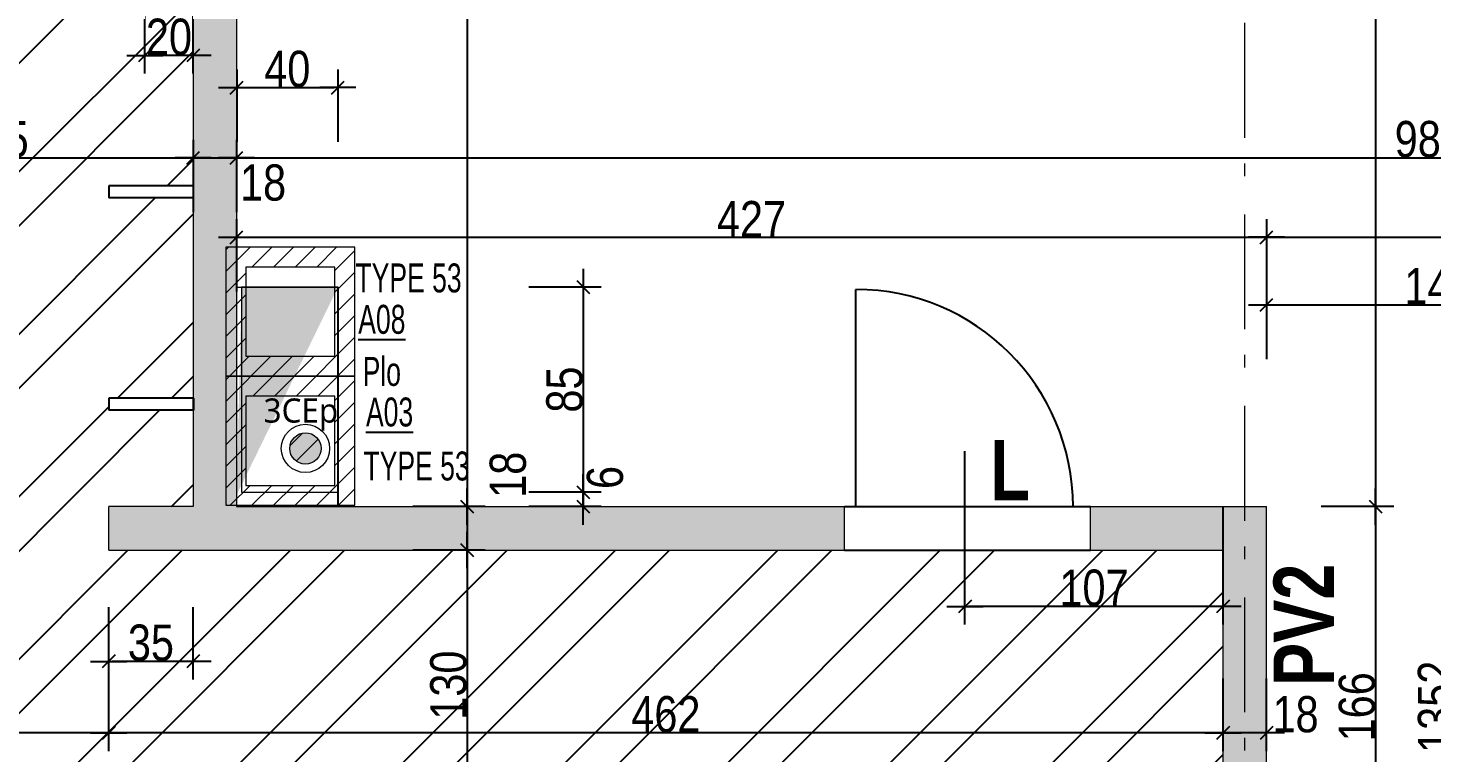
# Model space of a CAD drawing. Header units: centimetres. Extents: x -10252 to 0, y 2374 to 6574.
# Drawn here: x -6110 to -5528, y 4198 to 4499 of the extents above; entities that cross this region are included whole.
import ezdxf
from ezdxf.enums import TextEntityAlignment as Align

# ---------------------------------------------------------------- set-up
doc = ezdxf.new("R2010")
doc.units = ezdxf.units.CM
doc.header["$LTSCALE"] = 12.7
doc.header["$PDMODE"] = 1
doc.header["$PDSIZE"] = -2
doc.linetypes.add('CACHEX2', pattern=[19.05, 12.7, -6.35])
doc.linetypes.add('Style de ligne -6', pattern=[2.08328, 1.25, -0.41656, 0.13886, -0.27786])
for name, color, linetype in [('01_cote_gen', 4, 'Continuous'), ('01_linteaux', 2, 'Continuous'), ('01_murs_sup', 2, 'CACHEX2'), ('01_poch_murs', 253, 'Continuous'), ('01_poch_poteaux', 250, 'Continuous'), ('01_texte', 230, 'Continuous'), ('AA_COTES', 2, 'Continuous')]:
    doc.layers.add(name, color=color, linetype=linetype)
for name, color, linetype, lineweight in [('01_murs_coup', 5, 'Continuous', 60), ('01_résv', 32, 'Continuous', 9), ('B Général', 7, 'Continuous', 5)]:
    doc.layers.add(name, color=color, linetype=linetype, lineweight=lineweight)
doc.styles.add('ARIAL NA', font='ARIALN.TTF')
doc.styles.add('impact', font='impact.ttf')
doc.styles.add('prlm-chauff', font='trebucbi.ttf', dxfattribs={"height": 18})
doc.styles.add('STYLE2', font='ARIALN.TTF')
doc.dimstyles.new('JB50', dxfattribs={"dimscale": 0.1, "dimtxt": 150, "dimasz": 15, "dimexe": 0.1, "dimexo": 0.1, "dimgap": 0.09, "dimtad": 1, "dimdec": 1, "dimdsep": 46, "dimtxsty": 'STYLE2', "dimblk1": 'BOND_G', "dimblk2": 'BOND_D', "dimsah": 1, "dimcen": 1.5, "dimdle": 0.01, "dimse1": 1, "dimse2": 1, "dimclrd": 4, "dimclre": 2, "dimclrt": 6, "dimazin": 2, "dimtfac": 2.333333, "dimtdec": 1, "dimtix": 1, "dimtmove": 2, "dimatfit": 3, "dimldrblk": 'BOND_G', "dimfxl": 1, "dimtolj": 1, "dimtzin": 0, "dimarcsym": 0})

# ---------------------------------------------------------------- blocks, each defined once
blk = doc.blocks.new('BOND_G')
at = {"layer": 'AA_COTES', "color": 0}
for p, q in [((0, -5), (0, 15)), ((5, 0), (-5, 0)), ((1.77, 1.77), (-1.77, -1.77))]:
    blk.add_line(p, q, dxfattribs=at)
blk = doc.blocks.new('BOND_D')
at = {"layer": 'AA_COTES', "color": 0}
for p, q in [((0, 5), (0, -15)), ((5, 0), (-5, 0)), ((-1.77, -1.77), (1.77, 1.77))]:
    blk.add_line(p, q, dxfattribs=at)
blk = doc.blocks.new('*D1556')
at = {"layer": '01_cote_gen', "color": 4, "lineweight": -2, "transparency": 16777216}
blk.add_line((-6022.24, 4444.94), (-5036.24, 4444.94), dxfattribs=at)
at = {"layer": 'Defpoints', "color": 0, "transparency": 16777216}
for p in [(-6023.74, 4843.87), (-5034.74, 4455.04), (-5034.74, 4444.94)]:
    blk.add_point(p, dxfattribs=at)
at = {"layer": '01_cote_gen', "color": 4, "lineweight": -2, "transparency": 16777216, "xscale": 1.5, "yscale": 1.5, "zscale": 1.5, "rotation": 180}
blk.add_blockref('BOND_G', (-6023.74, 4444.94), dxfattribs=at)
at = {"layer": '01_cote_gen', "color": 4, "lineweight": -2, "transparency": 16777216, "xscale": 1.5, "yscale": 1.5, "zscale": 1.5}
blk.add_blockref('BOND_D', (-5034.74, 4444.94), dxfattribs=at)
at = {"layer": '01_cote_gen', "color": 6, "transparency": 16777216, "insert": (-5529.24, 4452.61), "char_height": 15, "attachment_point": 5, "style": 'STYLE2'}
blk.add_mtext('\\A1;989', dxfattribs=at)
blk = doc.blocks.new('*D1584')
at = {"layer": '01_cote_gen', "color": 4, "lineweight": -2, "transparency": 16777216}
blk.add_line((-6205.24, 4444.94), (-6043.24, 4444.94), dxfattribs=at)
at = {"layer": 'Defpoints', "color": 0, "transparency": 16777216}
for p in [(-6206.74, 4478.44), (-6041.74, 4472.06), (-6041.74, 4444.94)]:
    blk.add_point(p, dxfattribs=at)
at = {"layer": '01_cote_gen', "color": 4, "lineweight": -2, "transparency": 16777216, "xscale": 1.5, "yscale": 1.5, "zscale": 1.5, "rotation": 180}
blk.add_blockref('BOND_G', (-6206.74, 4444.94), dxfattribs=at)
at = {"layer": '01_cote_gen', "color": 4, "lineweight": -2, "transparency": 16777216, "xscale": 1.5, "yscale": 1.5, "zscale": 1.5}
blk.add_blockref('BOND_D', (-6041.74, 4444.94), dxfattribs=at)
at = {"layer": '01_cote_gen', "color": 6, "transparency": 16777216, "insert": (-6124.24, 4452.61), "char_height": 15, "attachment_point": 5, "style": 'STYLE2'}
blk.add_mtext('\\A1;165', dxfattribs=at)
blk = doc.blocks.new('*D1585')
at = {"layer": '01_résv', "color": 4, "lineweight": -2, "transparency": 16777216}
blk.add_line((-6022.24, 3950.59), (-5036.24, 3950.59), dxfattribs=at)
at = {"layer": 'Defpoints', "color": 0, "transparency": 16777216}
for p in [(-6023.74, 4312.87), (-5034.74, 3950.59), (-5034.74, 3950.59)]:
    blk.add_point(p, dxfattribs=at)
at = {"layer": '01_résv', "color": 4, "lineweight": -2, "transparency": 16777216, "xscale": 1.5, "yscale": 1.5, "zscale": 1.5, "rotation": 180}
blk.add_blockref('BOND_G', (-6023.74, 3950.59), dxfattribs=at)
at = {"layer": '01_résv', "color": 4, "lineweight": -2, "transparency": 16777216, "xscale": 1.5, "yscale": 1.5, "zscale": 1.5}
blk.add_blockref('BOND_D', (-5034.74, 3950.59), dxfattribs=at)
at = {"layer": '01_résv', "color": 6, "transparency": 16777216, "insert": (-5529.24, 3958.26), "char_height": 15, "attachment_point": 5, "style": 'STYLE2'}
blk.add_mtext('\\A1;989', dxfattribs=at)
blk = doc.blocks.new('*D1367')
at = {"layer": '01_cote_gen', "color": 4, "lineweight": -2, "transparency": 16777216}
blk.add_line((-5928.18, 5091.87), (-5928.18, 4301.89), dxfattribs=at)
at = {"layer": 'Defpoints', "color": 0, "transparency": 16777216}
for p in [(-5883.49, 5093.37), (-5928.18, 4300.39), (-5883.49, 4300.39)]:
    blk.add_point(p, dxfattribs=at)
at = {"layer": '01_cote_gen', "color": 4, "lineweight": -2, "transparency": 16777216, "xscale": 1.5, "yscale": 1.5, "zscale": 1.5}
for name, p, rotation in [('BOND_G', (-5928.18, 5093.37), 90), ('BOND_D', (-5928.18, 4300.39), 270)]:
    blk.add_blockref(name, p, dxfattribs=dict(at, rotation=rotation))
at = {"layer": '01_cote_gen', "color": 6, "transparency": 16777216, "insert": (-5935.85, 4696.88), "char_height": 15, "attachment_point": 5, "rotation": 90, "style": 'STYLE2'}
blk.add_mtext('\\A1;793', dxfattribs=at)
blk = doc.blocks.new('*D1368')
at = {"layer": '01_cote_gen', "color": 4, "lineweight": -2, "transparency": 16777216}
blk.add_line((-5928.18, 4298.89), (-5928.18, 4283.89), dxfattribs=at)
at = {"layer": 'Defpoints', "color": 0, "transparency": 16777216}
for p in [(-5876.3, 4300.39), (-5928.18, 4282.39), (-5876.3, 4282.39)]:
    blk.add_point(p, dxfattribs=at)
at = {"layer": '01_cote_gen', "color": 4, "lineweight": -2, "transparency": 16777216, "xscale": 1.5, "yscale": 1.5, "zscale": 1.5}
for name, p, rotation in [('BOND_G', (-5928.18, 4300.39), 90), ('BOND_D', (-5928.18, 4282.39), 270)]:
    blk.add_blockref(name, p, dxfattribs=dict(at, rotation=rotation))
at = {"layer": '01_cote_gen', "color": 6, "transparency": 16777216, "insert": (-5911.18, 4313.57), "char_height": 15, "attachment_point": 5, "rotation": 90, "style": 'STYLE2'}
blk.add_mtext('\\A1;18', dxfattribs=at)
blk = doc.blocks.new('*D1369')
at = {"layer": '01_cote_gen', "color": 4, "lineweight": -2, "transparency": 16777216}
blk.add_line((-5928.18, 4280.89), (-5928.18, 4153.89), dxfattribs=at)
at = {"layer": 'Defpoints', "color": 0, "transparency": 16777216}
for p in [(-5869.93, 4282.39), (-5928.18, 4152.39), (-5869.93, 4152.39)]:
    blk.add_point(p, dxfattribs=at)
at = {"layer": '01_cote_gen', "color": 4, "lineweight": -2, "transparency": 16777216, "xscale": 1.5, "yscale": 1.5, "zscale": 1.5}
for name, p, rotation in [('BOND_G', (-5928.18, 4282.39), 90), ('BOND_D', (-5928.18, 4152.39), 270)]:
    blk.add_blockref(name, p, dxfattribs=dict(at, rotation=rotation))
at = {"layer": '01_cote_gen', "color": 6, "transparency": 16777216, "insert": (-5935.85, 4226.39), "char_height": 15, "attachment_point": 5, "rotation": 90, "style": 'STYLE2'}
blk.add_mtext('\\A1;130', dxfattribs=at)
blk = doc.blocks.new('*D1421')
at = {"layer": '01_cote_gen', "color": 4, "lineweight": -2, "transparency": 16777216}
blk.add_line((-6043.24, 4236.22), (-6075.24, 4236.22), dxfattribs=at)
at = {"layer": 'Defpoints', "color": 0, "transparency": 16777216}
for p in [(-6041.74, 4285.32), (-6076.74, 4267.32), (-6076.74, 4236.22)]:
    blk.add_point(p, dxfattribs=at)
at = {"layer": '01_cote_gen', "color": 4, "lineweight": -2, "transparency": 16777216, "xscale": 1.5, "yscale": 1.5, "zscale": 1.5, "rotation": 180}
blk.add_blockref('BOND_D', (-6076.74, 4236.22), dxfattribs=at)
at = {"layer": '01_cote_gen', "color": 4, "lineweight": -2, "transparency": 16777216, "xscale": 1.5, "yscale": 1.5, "zscale": 1.5}
blk.add_blockref('BOND_G', (-6041.74, 4236.22), dxfattribs=at)
at = {"layer": '01_cote_gen', "color": 6, "transparency": 16777216, "insert": (-6059.24, 4243.89), "char_height": 15, "attachment_point": 5, "style": 'STYLE2'}
blk.add_mtext('\\A1;35', dxfattribs=at)
blk = doc.blocks.new('*D1453')
at = {"layer": '01_cote_gen', "color": 4, "lineweight": -2, "transparency": 16777216}
blk.add_line((-5616.24, 4206.57), (-6075.24, 4206.57), dxfattribs=at)
at = {"layer": 'Defpoints', "color": 0, "transparency": 16777216}
for p in [(-6076.74, 4229.6), (-5614.74, 4220.47), (-6076.74, 4206.57)]:
    blk.add_point(p, dxfattribs=at)
at = {"layer": '01_cote_gen', "color": 4, "lineweight": -2, "transparency": 16777216, "xscale": 1.5, "yscale": 1.5, "zscale": 1.5, "rotation": 180}
blk.add_blockref('BOND_D', (-6076.74, 4206.57), dxfattribs=at)
at = {"layer": '01_cote_gen', "color": 4, "lineweight": -2, "transparency": 16777216, "xscale": 1.5, "yscale": 1.5, "zscale": 1.5}
blk.add_blockref('BOND_G', (-5614.74, 4206.57), dxfattribs=at)
at = {"layer": '01_cote_gen', "color": 6, "transparency": 16777216, "insert": (-5845.74, 4214.24), "char_height": 15, "attachment_point": 5, "style": 'STYLE2'}
blk.add_mtext('\\A1;462', dxfattribs=at)
blk = doc.blocks.new('*D1454')
at = {"layer": '01_cote_gen', "color": 4, "lineweight": -2, "transparency": 16777216}
blk.add_line((-5598.24, 4206.57), (-5613.24, 4206.57), dxfattribs=at)
at = {"layer": 'Defpoints', "color": 0, "transparency": 16777216}
for p in [(-5614.74, 4233.9), (-5596.74, 4220.47), (-5614.74, 4206.57)]:
    blk.add_point(p, dxfattribs=at)
at = {"layer": '01_cote_gen', "color": 4, "lineweight": -2, "transparency": 16777216, "xscale": 1.5, "yscale": 1.5, "zscale": 1.5, "rotation": 180}
blk.add_blockref('BOND_D', (-5614.74, 4206.57), dxfattribs=at)
at = {"layer": '01_cote_gen', "color": 4, "lineweight": -2, "transparency": 16777216, "xscale": 1.5, "yscale": 1.5, "zscale": 1.5}
blk.add_blockref('BOND_G', (-5596.74, 4206.57), dxfattribs=at)
at = {"layer": '01_cote_gen', "color": 6, "transparency": 16777216, "insert": (-5584.67, 4214.24), "char_height": 15, "attachment_point": 5, "style": 'STYLE2'}
blk.add_mtext('\\A1;18', dxfattribs=at)
blk = doc.blocks.new('*D1474')
at = {"layer": '01_cote_gen', "color": 4, "lineweight": -2, "transparency": 16777216}
blk.add_line((-5880.05, 4389.89), (-5880.05, 4307.89), dxfattribs=at)
at = {"layer": 'Defpoints', "color": 0, "transparency": 16777216}
for p in [(-5981.66, 4391.39), (-5981.75, 4306.39), (-5880.05, 4306.39)]:
    blk.add_point(p, dxfattribs=at)
at = {"layer": '01_cote_gen', "color": 4, "lineweight": -2, "transparency": 16777216, "xscale": 1.5, "yscale": 1.5, "zscale": 1.5}
for name, p, rotation in [('BOND_G', (-5880.05, 4391.39), 90), ('BOND_D', (-5880.05, 4306.39), 270)]:
    blk.add_blockref(name, p, dxfattribs=dict(at, rotation=rotation))
at = {"layer": '01_cote_gen', "color": 6, "transparency": 16777216, "insert": (-5887.72, 4348.89), "char_height": 15, "attachment_point": 5, "rotation": 90, "style": 'STYLE2'}
blk.add_mtext('\\A1;85', dxfattribs=at)
blk = doc.blocks.new('*D1475')
at = {"layer": '01_cote_gen', "color": 4, "lineweight": -2, "transparency": 16777216}
blk.add_line((-5880.05, 4304.89), (-5880.05, 4301.89), dxfattribs=at)
at = {"layer": 'Defpoints', "color": 0, "transparency": 16777216}
for p in [(-5887.55, 4306.39), (-5897.74, 4300.39), (-5880.05, 4300.39)]:
    blk.add_point(p, dxfattribs=at)
at = {"layer": '01_cote_gen', "color": 4, "lineweight": -2, "transparency": 16777216, "xscale": 1.5, "yscale": 1.5, "zscale": 1.5}
for name, p, rotation in [('BOND_G', (-5880.05, 4306.39), 90), ('BOND_D', (-5880.05, 4300.39), 270)]:
    blk.add_blockref(name, p, dxfattribs=dict(at, rotation=rotation))
at = {"layer": '01_cote_gen', "color": 6, "transparency": 16777216, "insert": (-5870.91, 4312.44), "char_height": 15, "attachment_point": 5, "rotation": 90, "style": 'STYLE2'}
blk.add_mtext('\\A1;6', dxfattribs=at)
blk = doc.blocks.new('*D1317')
at = {"layer": '01_cote_gen', "color": 4, "lineweight": -2, "transparency": 16777216}
blk.add_line((-6043.24, 4487.35), (-6060.26, 4487.35), dxfattribs=at)
at = {"layer": 'Defpoints', "color": 0, "transparency": 16777216}
for p in [(-6061.76, 4597.66), (-6041.74, 4597.66), (-6061.76, 4487.35)]:
    blk.add_point(p, dxfattribs=at)
at = {"layer": '01_cote_gen', "color": 4, "lineweight": -2, "transparency": 16777216, "xscale": 1.5, "yscale": 1.5, "zscale": 1.5, "rotation": 180}
blk.add_blockref('BOND_D', (-6061.76, 4487.35), dxfattribs=at)
at = {"layer": '01_cote_gen', "color": 4, "lineweight": -2, "transparency": 16777216, "xscale": 1.5, "yscale": 1.5, "zscale": 1.5}
blk.add_blockref('BOND_G', (-6041.74, 4487.35), dxfattribs=at)
at = {"layer": '01_cote_gen', "color": 6, "transparency": 16777216, "insert": (-6051.75, 4495.01), "char_height": 15, "attachment_point": 5, "style": 'STYLE2'}
blk.add_mtext('\\A1;20', dxfattribs=at)
blk = doc.blocks.new('*D1677')
at = {"layer": '01_cote_gen', "color": 4, "lineweight": -2, "ltscale": 2, "transparency": 16777216}
blk.add_line((-5616.24, 4259), (-5720.24, 4259), dxfattribs=at)
at = {"layer": 'Defpoints', "color": 0, "ltscale": 2, "transparency": 16777216}
for p in [(-5614.74, 4300.89), (-5721.74, 4289.5), (-5721.74, 4259)]:
    blk.add_point(p, dxfattribs=at)
at = {"layer": '01_cote_gen', "color": 4, "lineweight": -2, "ltscale": 2, "transparency": 16777216, "xscale": 1.5, "yscale": 1.5, "zscale": 1.5, "rotation": 180}
blk.add_blockref('BOND_D', (-5721.74, 4259), dxfattribs=at)
at = {"layer": '01_cote_gen', "color": 4, "lineweight": -2, "ltscale": 2, "transparency": 16777216, "xscale": 1.5, "yscale": 1.5, "zscale": 1.5}
blk.add_blockref('BOND_G', (-5614.74, 4259), dxfattribs=at)
at = {"layer": '01_cote_gen', "color": 6, "ltscale": 2, "transparency": 16777216, "insert": (-5668.24, 4266.67), "char_height": 15, "attachment_point": 5, "style": 'STYLE2'}
blk.add_mtext('\\A1;107', dxfattribs=at)
blk = doc.blocks.new('*D1678')
at = {"layer": '01_cote_gen', "color": 4, "lineweight": -2, "ltscale": 2, "transparency": 16777216}
blk.add_line((-6078.24, 4206.57), (-6205.24, 4206.57), dxfattribs=at)
at = {"layer": 'Defpoints', "color": 0, "ltscale": 2, "transparency": 16777216}
for p in [(-6076.74, 4282.39), (-6206.74, 4229.07), (-6206.74, 4206.57)]:
    blk.add_point(p, dxfattribs=at)
at = {"layer": '01_cote_gen', "color": 4, "lineweight": -2, "ltscale": 2, "transparency": 16777216, "xscale": 1.5, "yscale": 1.5, "zscale": 1.5, "rotation": 180}
blk.add_blockref('BOND_D', (-6206.74, 4206.57), dxfattribs=at)
at = {"layer": '01_cote_gen', "color": 4, "lineweight": -2, "ltscale": 2, "transparency": 16777216, "xscale": 1.5, "yscale": 1.5, "zscale": 1.5}
blk.add_blockref('BOND_G', (-6076.74, 4206.57), dxfattribs=at)
at = {"layer": '01_cote_gen', "color": 6, "ltscale": 2, "transparency": 16777216, "insert": (-6141.74, 4214.24), "char_height": 15, "attachment_point": 5, "style": 'STYLE2'}
blk.add_mtext('\\A1;130', dxfattribs=at)
blk = doc.blocks.new('*D1680')
at = {"layer": '01_cote_gen', "color": 4, "lineweight": -2, "ltscale": 2, "transparency": 16777216}
blk.add_line((-5551.5, 4891.89), (-5551.5, 4301.89), dxfattribs=at)
at = {"layer": 'Defpoints', "color": 0, "ltscale": 2, "transparency": 16777216}
for p in [(-5593.68, 4893.39), (-5584.74, 4300.39), (-5551.5, 4300.39)]:
    blk.add_point(p, dxfattribs=at)
at = {"layer": '01_cote_gen', "color": 4, "lineweight": -2, "ltscale": 2, "transparency": 16777216, "xscale": 1.5, "yscale": 1.5, "zscale": 1.5}
for name, p, rotation in [('BOND_G', (-5551.5, 4893.39), 90), ('BOND_D', (-5551.5, 4300.39), 270)]:
    blk.add_blockref(name, p, dxfattribs=dict(at, rotation=rotation))
at = {"layer": '01_cote_gen', "color": 6, "ltscale": 2, "transparency": 16777216, "insert": (-5559.17, 4596.89), "char_height": 15, "attachment_point": 5, "rotation": 90, "style": 'STYLE2'}
blk.add_mtext('\\A1;593', dxfattribs=at)
blk = doc.blocks.new('*D1681')
at = {"layer": '01_cote_gen', "color": 4, "lineweight": -2, "ltscale": 2, "transparency": 16777216}
blk.add_line((-5551.5, 4298.89), (-5551.5, 4135.89), dxfattribs=at)
at = {"layer": 'Defpoints', "color": 0, "ltscale": 2, "transparency": 16777216}
for p in [(-5564.5, 4300.39), (-5596.74, 4134.39), (-5551.5, 4134.39)]:
    blk.add_point(p, dxfattribs=at)
at = {"layer": '01_cote_gen', "color": 4, "lineweight": -2, "ltscale": 2, "transparency": 16777216, "xscale": 1.5, "yscale": 1.5, "zscale": 1.5}
for name, p, rotation in [('BOND_G', (-5551.5, 4300.39), 90), ('BOND_D', (-5551.5, 4134.39), 270)]:
    blk.add_blockref(name, p, dxfattribs=dict(at, rotation=rotation))
at = {"layer": '01_cote_gen', "color": 6, "ltscale": 2, "transparency": 16777216, "insert": (-5559.17, 4217.39), "char_height": 15, "attachment_point": 5, "rotation": 90, "style": 'STYLE2'}
blk.add_mtext('\\A1;166', dxfattribs=at)
blk = doc.blocks.new('*D1683')
at = {"layer": '01_cote_gen', "color": 4, "lineweight": -2, "ltscale": 2, "transparency": 16777216}
blk.add_line((-6022.24, 4412), (-5598.24, 4412), dxfattribs=at)
at = {"layer": 'Defpoints', "color": 0, "ltscale": 2, "transparency": 16777216}
for p in [(-6023.74, 4412.22), (-5596.74, 4412), (-5596.74, 4290.39)]:
    blk.add_point(p, dxfattribs=at)
at = {"layer": '01_cote_gen', "color": 4, "lineweight": -2, "ltscale": 2, "transparency": 16777216, "xscale": 1.5, "yscale": 1.5, "zscale": 1.5, "rotation": 180}
blk.add_blockref('BOND_G', (-6023.74, 4412), dxfattribs=at)
at = {"layer": '01_cote_gen', "color": 4, "lineweight": -2, "ltscale": 2, "transparency": 16777216, "xscale": 1.5, "yscale": 1.5, "zscale": 1.5}
blk.add_blockref('BOND_D', (-5596.74, 4412), dxfattribs=at)
at = {"layer": '01_cote_gen', "color": 6, "ltscale": 2, "transparency": 16777216, "insert": (-5810.24, 4419.54), "char_height": 15, "attachment_point": 5, "style": 'STYLE2'}
blk.add_mtext('\\A1;427', dxfattribs=at)
blk = doc.blocks.new('*D1684')
at = {"layer": '01_cote_gen', "color": 4, "lineweight": -2, "ltscale": 2, "transparency": 16777216}
blk.add_line((-5595.24, 4412), (-5036.24, 4412), dxfattribs=at)
at = {"layer": 'Defpoints', "color": 0, "ltscale": 2, "transparency": 16777216}
for p in [(-5034.74, 4412.22), (-5034.74, 4412), (-5596.74, 4389.5)]:
    blk.add_point(p, dxfattribs=at)
at = {"layer": '01_cote_gen', "color": 4, "lineweight": -2, "ltscale": 2, "transparency": 16777216, "xscale": 1.5, "yscale": 1.5, "zscale": 1.5, "rotation": 180}
blk.add_blockref('BOND_G', (-5596.74, 4412), dxfattribs=at)
at = {"layer": '01_cote_gen', "color": 4, "lineweight": -2, "ltscale": 2, "transparency": 16777216, "xscale": 1.5, "yscale": 1.5, "zscale": 1.5}
blk.add_blockref('BOND_D', (-5034.74, 4412), dxfattribs=at)
at = {"layer": '01_cote_gen', "color": 6, "ltscale": 2, "transparency": 16777216, "insert": (-5315.74, 4419.67), "char_height": 15, "attachment_point": 5, "style": 'STYLE2'}
blk.add_mtext('\\A1;562', dxfattribs=at)
blk = doc.blocks.new('*D1685')
at = {"layer": '01_cote_gen', "color": 4, "lineweight": -2, "ltscale": 2, "transparency": 16777216}
blk.add_line((-5595.24, 4384), (-5455.24, 4384), dxfattribs=at)
at = {"layer": 'Defpoints', "color": 0, "ltscale": 2, "transparency": 16777216}
for p in [(-5596.74, 4389.5), (-5453.74, 4384), (-5453.74, 4290.39)]:
    blk.add_point(p, dxfattribs=at)
at = {"layer": '01_cote_gen', "color": 4, "lineweight": -2, "ltscale": 2, "transparency": 16777216, "xscale": 1.5, "yscale": 1.5, "zscale": 1.5, "rotation": 180}
blk.add_blockref('BOND_G', (-5596.74, 4384), dxfattribs=at)
at = {"layer": '01_cote_gen', "color": 4, "lineweight": -2, "ltscale": 2, "transparency": 16777216, "xscale": 1.5, "yscale": 1.5, "zscale": 1.5}
blk.add_blockref('BOND_D', (-5453.74, 4384), dxfattribs=at)
at = {"layer": '01_cote_gen', "color": 6, "ltscale": 2, "transparency": 16777216, "insert": (-5525.24, 4391.67), "char_height": 15, "attachment_point": 5, "style": 'STYLE2'}
blk.add_mtext('\\A1;143', dxfattribs=at)
blk = doc.blocks.new('*D1686')
at = {"layer": '01_cote_gen', "color": 4, "lineweight": -2, "ltscale": 2, "transparency": 16777216}
blk.add_line((-6040.24, 4444.94), (-6025.24, 4444.94), dxfattribs=at)
at = {"layer": 'Defpoints', "color": 0, "ltscale": 2, "transparency": 16777216}
for p in [(-6023.74, 4458), (-6041.74, 4452.44), (-6023.74, 4444.94)]:
    blk.add_point(p, dxfattribs=at)
at = {"layer": '01_cote_gen', "color": 4, "lineweight": -2, "ltscale": 2, "transparency": 16777216, "xscale": 1.5, "yscale": 1.5, "zscale": 1.5, "rotation": 180}
blk.add_blockref('BOND_G', (-6041.74, 4444.94), dxfattribs=at)
at = {"layer": '01_cote_gen', "color": 4, "lineweight": -2, "ltscale": 2, "transparency": 16777216, "xscale": 1.5, "yscale": 1.5, "zscale": 1.5}
blk.add_blockref('BOND_D', (-6023.74, 4444.94), dxfattribs=at)
at = {"layer": '01_cote_gen', "color": 6, "ltscale": 2, "transparency": 16777216, "insert": (-6012.74, 4434.61), "char_height": 15, "attachment_point": 5, "style": 'STYLE2'}
blk.add_mtext('\\A1;18', dxfattribs=at)
blk = doc.blocks.new('*D1852')
at = {"layer": '01_cote_gen', "color": 4, "lineweight": -2, "ltscale": 2, "transparency": 16777216}
blk.add_line((-5518.71, 4891.89), (-5518.71, 3542.89), dxfattribs=at)
at = {"layer": 'Defpoints', "color": 0, "ltscale": 2, "transparency": 16777216}
for p in [(-5476.68, 4893.39), (-5518.71, 3541.39), (-5409.7, 3541.39)]:
    blk.add_point(p, dxfattribs=at)
at = {"layer": '01_cote_gen', "color": 4, "lineweight": -2, "ltscale": 2, "transparency": 16777216, "xscale": 1.5, "yscale": 1.5, "zscale": 1.5}
for name, p, rotation in [('BOND_G', (-5518.71, 4893.39), 90), ('BOND_D', (-5518.71, 3541.39), 270)]:
    blk.add_blockref(name, p, dxfattribs=dict(at, rotation=rotation))
at = {"layer": '01_cote_gen', "color": 6, "ltscale": 2, "transparency": 16777216, "insert": (-5526.37, 4217.39), "char_height": 15, "attachment_point": 5, "rotation": 90, "style": 'STYLE2'}
blk.add_mtext('\\A1;1352', dxfattribs=at)
blk = doc.blocks.new('*D1989')
at = {"layer": '01_cote_gen', "color": 4, "lineweight": -2, "ltscale": 2, "transparency": 16777216}
blk.add_line((-6022.16, 4474.03), (-5983.25, 4474.03), dxfattribs=at)
at = {"layer": 'Defpoints', "color": 0, "ltscale": 2, "transparency": 16777216}
for p in [(-5981.75, 4474.03), (-6023.66, 4300.39), (-5981.75, 4300.39)]:
    blk.add_point(p, dxfattribs=at)
at = {"layer": '01_cote_gen', "color": 4, "lineweight": -2, "ltscale": 2, "transparency": 16777216, "xscale": 1.5, "yscale": 1.5, "zscale": 1.5, "rotation": 180}
blk.add_blockref('BOND_G', (-6023.66, 4474.03), dxfattribs=at)
at = {"layer": '01_cote_gen', "color": 4, "lineweight": -2, "ltscale": 2, "transparency": 16777216, "xscale": 1.5, "yscale": 1.5, "zscale": 1.5}
blk.add_blockref('BOND_D', (-5981.75, 4474.03), dxfattribs=at)
at = {"layer": '01_cote_gen', "color": 6, "ltscale": 2, "transparency": 16777216, "insert": (-6002.7, 4481.7), "char_height": 15, "attachment_point": 5, "style": 'STYLE2'}
blk.add_mtext('\\A1;40', dxfattribs=at)

msp = doc.modelspace()

# ---------------------------------------------------------------- hatches: boundary and pattern name
at = {"layer": '01_poch_murs', "ltscale": 2}
h = msp.add_hatch(color=256, dxfattribs=at)
h.dxf.hatch_style = 1
h.paths.add_polyline_path([(-5264.74, 4909.39), (-5539.74, 4909.39), (-5539.74, 4893.39), (-5264.74, 4893.39)])
h.paths.add_polyline_path([(-5018.74, 4909.39), (-5164.74, 4909.39), (-5164.74, 4893.39), (-5034.74, 4893.39), (-5034.74, 4817.39), (-5018.74, 4817.39)])
h.paths.add_polyline_path([(-5018.74, 4517.39), (-5034.74, 4517.39), (-5034.74, 3917.39), (-5018.74, 3917.39)])
h.paths.add_polyline_path([(-5771.74, 4300.39), (-6023.74, 4300.39), (-6023.74, 4893.39), (-6041.74, 4893.39), (-6041.74, 4708.39), (-6089.74, 4708.39), (-6089.74, 4688.39), (-6041.74, 4688.39), (-6041.74, 4300.39), (-6076.74, 4300.39), (-6076.74, 4282.39), (-5771.74, 4282.39)])
h.paths.add_polyline_path([(-5614.74, 4152.39), (-5691.14, 4152.39), (-5691.14, 4134.39), (-5614.74, 4134.39)])
h.paths.add_polyline_path([(-5614.74, 4300.39), (-5669.74, 4300.39), (-5669.74, 4282.39), (-5614.74, 4282.39)])
h.paths.add_polyline_path([(-5794.34, 4152.39), (-6889.74, 4152.39), (-6889.74, 3872.39), (-6871.74, 3872.39), (-6871.74, 4134.39), (-6654.26, 4134.39), (-6654.26, 4134.39), (-6565.26, 4134.39), (-6414.74, 4134.39), (-6414.74, 3884.39), (-6396.74, 3884.39), (-6396.74, 4134.39), (-5794.34, 4134.39)])
at = {"layer": '01_poch_murs'}
h = msp.add_hatch(dxfattribs=at)
h.set_pattern_fill('ANSI32', color=256, scale=5)
h.set_pattern_definition([(45, (-11226.703, 0), (-33.67596, 33.67596), []), (45, (-11204.25, 0), (-33.67596, 33.67596), [])])
h.paths.add_polyline_path([(-5614.74, 4282.39), (-5663.74, 4282.39), (-6076.74, 4282.39), (-6076.74, 4291.31), (-6214.78, 4291.31), (-6214.78, 4152.39), (-5794.34, 4152.39), (-5691.14, 4152.39), (-5614.74, 4152.39)])
h.paths.add_polyline_path([(-6041.74, 4428.39), (-6076.74, 4428.39), (-6076.74, 4433.39), (-6041.74, 4433.39), (-6041.74, 4533.39), (-6076.74, 4533.39), (-6076.74, 4538.39), (-6041.74, 4538.39), (-6041.74, 4578.39), (-6076.74, 4578.39), (-6076.74, 4583.39), (-6041.74, 4583.39), (-6041.74, 4688.39), (-6089.74, 4688.39), (-6191.74, 4688.39), (-6206.74, 4688.39), (-6206.74, 4555.39), (-6206.74, 4330.39), (-6214.78, 4330.39), (-6214.78, 4291.31), (-6076.74, 4291.31), (-6076.74, 4300.39), (-6041.74, 4300.39), (-6041.74, 4340.39), (-6076.74, 4340.39), (-6076.74, 4345.39), (-6041.74, 4345.39)])
h.paths.add_polyline_path([(-6214.78, 4330.39), (-6226.74, 4330.39), (-6391.74, 4330.39), (-6566.74, 4330.39), (-6566.74, 4291.31), (-6214.78, 4291.31)])
h.paths.add_polyline_path([(-6764.8, 4282.39), (-6825.74, 4282.39), (-6927.74, 4282.39), (-7019.74, 4282.39), (-7019.74, 3774.39), (-7019.74, 3672.39), (-7019.74, 3533.31), (-6889.74, 3533.31), (-6889.74, 3770.39), (-6889.74, 3872.39), (-6889.74, 4152.39), (-6764.8, 4152.39)])
h.paths.add_polyline_path([(-6889.74, 3261.31), (-7019.74, 3261.31), (-7019.74, 3228.38), (-6889.74, 3228.38)])
edge = h.paths.add_edge_path()
edge.add_arc((-6406.97, 4268.03), 30.98, 131.28761, 408.71239)
edge.add_line((-6386.52, 4291.31), (-6214.78, 4291.31))
edge.add_line((-6214.78, 4291.31), (-6214.78, 4152.39))
edge.add_line((-6214.78, 4152.39), (-6764.8, 4152.39))
edge.add_line((-6764.8, 4152.39), (-6764.8, 4282.39))
edge.add_line((-6764.8, 4282.39), (-6640, 4282.39))
edge.add_line((-6640, 4282.39), (-6566.74, 4282.39))
edge.add_line((-6566.74, 4282.39), (-6566.74, 4291.31))
edge.add_line((-6566.74, 4291.31), (-6427.41, 4291.31))
edge = h.paths.add_edge_path()
edge.add_arc((-6952.72, 3502.57), 30.98, 97.1799, 442.8201)
edge.add_line((-6948.85, 3533.31), (-6889.74, 3533.31))
edge.add_line((-6889.74, 3533.31), (-6889.74, 3261.31))
edge.add_line((-6889.74, 3261.31), (-7019.74, 3261.31))
edge.add_line((-7019.74, 3261.31), (-7019.74, 3265.39))
edge.add_line((-7019.74, 3265.39), (-7019.74, 3367.39))
edge.add_line((-7019.74, 3367.39), (-7019.74, 3533.31))
edge.add_line((-7019.74, 3533.31), (-6956.59, 3533.31))
at = {"layer": '01_poch_poteaux', "ltscale": 2}
h = msp.add_hatch(color=256, dxfattribs=at)
h.dxf.hatch_style = 1
h.paths.add_polyline_path([(-5605.68, 4300.39), (-5614.74, 4300.39), (-5614.74, 4281.5), (-5614.74, 4152.39), (-5614.74, 4134.39), (-5605.68, 4134.39)])
h.paths.add_polyline_path([(-5596.74, 4300.39), (-5605.68, 4300.39), (-5605.68, 4134.39), (-5596.74, 4134.39)])
at = {"layer": '01_résv'}
h = msp.add_hatch(dxfattribs=at)
h.set_pattern_fill('ANSI31', color=256, scale=2)
h.paths.add_polyline_path([(-5974.69, 4407.93), (-6028.19, 4407.93), (-6028.19, 4354.43), (-5974.69, 4354.43)])
h.paths.add_polyline_path([(-6019.94, 4399.68), (-5982.94, 4399.68), (-5982.94, 4362.68), (-6019.94, 4362.68)], flags=16)
h.paths.add_polyline_path([(-5974.69, 4354.43), (-6028.19, 4354.43), (-6028.19, 4300.93), (-5974.69, 4300.93)])
h.paths.add_polyline_path([(-5982.94, 4309.18), (-6019.94, 4309.18), (-6019.94, 4346.18), (-5982.94, 4346.18)], flags=16)
h.paths.add_polyline_path([(-5985.17, 4324.49, -1), (-6005.17, 4324.49, -1)], flags=0)
h.paths.add_polyline_path([(-5988.67, 4324.49, -1), (-6001.67, 4324.49, -1)], flags=0)
h.paths.add_polyline_path([(-6014.77, 4329.16), (-6003.38, 4329.16), (-6003.38, 4335.46), (-6014.77, 4335.46)], flags=8)
h = msp.add_hatch(dxfattribs=at)
h.set_pattern_fill('ANSI31', color=256, scale=2)
h.paths.add_polyline_path([(-6001.67, 4324.49, 1), (-5988.67, 4324.49, 1)])
h = msp.add_hatch(color=256, dxfattribs=at)
h.dxf.hatch_style = 1
h.paths.add_polyline_path([(-6001.67, 4324.49, 1), (-5988.67, 4324.49, 1)])

# ---------------------------------------------------------------- linework, layer by layer
at = {"layer": '01_linteaux'}
for p, q in [((-6041.74, 4433.39), (-6076.74, 4433.39)), ((-6076.74, 4433.39), (-6076.74, 4428.39)), ((-6041.74, 4433.39), (-6076.74, 4433.39)), ((-6041.74, 4428.39), (-6076.74, 4428.39)), ((-6041.74, 4428.39), (-6076.74, 4428.39)), ((-5766.94, 4300.39), (-5766.94, 4390.39)), ((-6041.74, 4345.39), (-6076.74, 4345.39)), ((-6076.74, 4345.39), (-6076.74, 4340.39)), ((-6041.74, 4345.39), (-6076.74, 4345.39)), ((-6041.74, 4340.39), (-6076.74, 4340.39)), ((-6041.74, 4340.39), (-6076.74, 4340.39)), ((-5721.74, 4257.63), (-5721.74, 4323.31)), ((-5771.74, 4300.39), (-5669.74, 4300.39)), ((-5771.74, 4282.39), (-5669.74, 4282.39))]:
    msp.add_line(p, q, dxfattribs=at)
at = {"layer": '01_linteaux', "linetype": 'Continuous'}
msp.add_line((-6041.62, 4345.39), (-6041.62, 4340.39), dxfattribs=at)
at = {"layer": '01_linteaux'}
msp.add_arc((-5766.94, 4300.39), 90, 0, 90, dxfattribs=at)
at = {"layer": '01_murs_coup', "linetype": 'Continuous', "lineweight": 18}
for p, q in [((-6023.74, 4893.39), (-6023.74, 4300.39)), ((-6041.74, 4688.39), (-6041.74, 4300.39)), ((-6076.74, 4282.39), (-6076.74, 4300.39)), ((-6041.74, 4300.39), (-6076.74, 4300.39)), ((-6023.74, 4300.39), (-5771.74, 4300.39)), ((-5771.74, 4282.39), (-5771.74, 4300.39)), ((-5669.74, 4282.39), (-5669.74, 4300.39)), ((-5669.74, 4300.39), (-5596.74, 4300.39)), ((-5596.74, 4152.39), (-5596.74, 4300.39)), ((-6076.74, 4282.39), (-5771.74, 4282.39)), ((-5669.74, 4282.39), (-5614.74, 4282.39)), ((-5614.74, 4152.39), (-5614.74, 4282.39))]:
    msp.add_line(p, q, dxfattribs=at)
at = {"layer": '01_murs_sup', "ltscale": 0.05}
msp.add_line((-6041.75, 4345.39), (-6041.75, 4340.39), dxfattribs=at)
at = {"layer": '01_poch_poteaux', "ltscale": 2}
msp.add_line((-5614.74, 4281.5), (-5614.74, 4300.39), dxfattribs=at)
at = {"layer": '01_résv'}
for p, q in [((-5974.69, 4407.93), (-6028.19, 4407.93)), ((-6028.19, 4407.93), (-6028.19, 4354.43)), ((-5974.69, 4354.43), (-5974.69, 4407.93)), ((-5982.94, 4399.68), (-6019.94, 4399.68)), ((-6019.94, 4399.68), (-6019.94, 4362.68)), ((-5982.94, 4362.68), (-5982.94, 4399.68)), ((-6023.75, 4391.39), (-5981.75, 4391.39)), ((-5981.66, 4391.39), (-6021.66, 4391.39)), ((-6021.66, 4391.39), (-6021.66, 4306.39)), ((-5981.75, 4300.39), (-5981.75, 4391.39)), ((-5981.66, 4306.39), (-5981.66, 4391.39)), ((-6019.94, 4362.68), (-5982.94, 4362.68)), ((-5974.69, 4354.43), (-6028.19, 4354.43)), ((-6028.19, 4354.43), (-6028.19, 4300.93)), ((-6028.19, 4354.43), (-5974.69, 4354.43)), ((-5974.69, 4300.93), (-5974.69, 4354.43)), ((-5982.94, 4346.18), (-6019.94, 4346.18)), ((-6019.94, 4346.18), (-6019.94, 4309.18)), ((-5982.94, 4309.18), (-5982.94, 4346.18)), ((-6019.94, 4309.18), (-5982.94, 4309.18)), ((-6021.66, 4306.39), (-5981.66, 4306.39)), ((-6028.19, 4300.93), (-5974.69, 4300.93))]:
    msp.add_line(p, q, dxfattribs=at)
at = {"layer": '01_résv', "linetype": 'Continuous', "lineweight": 5}
msp.add_line((-6041.62, 4345.39), (-6041.62, 4340.39), dxfattribs=at)
at = {"layer": '01_résv'}
msp.add_lwpolyline([(-6023.66, 4391.39), (-5981.66, 4391.39), (-5981.67, 4300.39), (-6023.66, 4300.39)], close=True, dxfattribs=at)
msp.add_lwpolyline([(-6023.66, 4391.39), (-5981.66, 4391.39), (-5981.67, 4300.39), (-6023.66, 4300.39)], close=True, dxfattribs=at)
for radius in [10, 6.5]:
    msp.add_circle((-5995.17, 4324.49), radius, dxfattribs=at)
msp.add_solid([(-6023.66, 4305.28), (-6021.66, 4391.39), (-5981.66, 4391.39)], dxfattribs=at)
at = {"layer": 'B Général', "color": 1, "linetype": 'Style de ligne -6', "lineweight": 13, "ltscale": 3}
msp.add_line((-5605.67, 3342.01), (-5605.69, 5462.11), dxfattribs=at)
at = {"layer": 'B Général', "color": 7, "linetype": 'Continuous', "lineweight": 5}
for p, q in [((-6041.74, 4433.39), (-6041.74, 4428.39)), ((-6041.74, 4345.39), (-6041.74, 4340.39))]:
    msp.add_line(p, q, dxfattribs=at)

# ---------------------------------------------------------------- texts
at = {"layer": '01_résv', "style": 'ARIAL NA', "width": 0.8}
for p in [(-5974.43, 4389.16), (-5971.09, 4311.21)]:
    msp.add_text('TYPE 53', height=12, dxfattribs=at).set_placement(p)
at = {"layer": '01_résv', "insert": (-5997.06, 4338.52), "char_height": 10, "width": 9.7815, "attachment_point": 5, "style": 'prlm-chauff'}
msp.add_mtext('3CEp', dxfattribs=at)
at = {"layer": '01_texte', "style": 'STYLE2', "width": 0.8}
for s, p in [('%%UA08', (-5973.27, 4372)), ('Plo', (-5971.45, 4350.42)), ('%%UA03', (-5970.07, 4333.59))]:
    msp.add_text(s, height=12, dxfattribs=at).set_placement(p)
at = {"layer": '01_texte', "style": 'impact'}
msp.add_text('L ', height=25, dxfattribs=at).set_placement((-5699.25, 4295.42), align=Align.BOTTOM_CENTER)
msp.add_text('PV2', height=25, rotation=90, dxfattribs=at).set_placement((-5561.29, 4251.37), align=Align.BOTTOM_CENTER)

# ---------------------------------------------------------------- dimensions: what is measured, and where the dimension line sits
at = {"layer": '01_cote_gen'}
for base, p1, p2, picture, middle in [((-5928.18, 4300.39), (-5883.49, 5093.37), (-5883.49, 4300.39), '*D1367', (-5935.85, 4696.88)), ((-5880.05, 4306.39), (-5981.66, 4391.39), (-5981.75, 4306.39), '*D1474', (-5887.72, 4348.89))]:
    dim = msp.add_linear_dim(base=base, p1=p1, p2=p2, angle=90, dimstyle='JB50', dxfattribs=at)
    dim.commit()
    dim.dimension.update_dxf_attribs({"geometry": picture, "text_midpoint": middle})
at = {"layer": '01_cote_gen', "ltscale": 2}
for base, p1, p2, picture, middle in [((-5551.5, 4300.39), (-5593.68, 4893.39), (-5584.74, 4300.39), '*D1680', (-5559.17, 4596.89)), ((-5518.71, 3541.39), (-5476.68, 4893.39), (-5409.7, 3541.39), '*D1852', (-5526.37, 4217.39)), ((-5551.5, 4134.39), (-5564.5, 4300.39), (-5596.74, 4134.39), '*D1681', (-5559.17, 4217.39))]:
    dim = msp.add_linear_dim(base=base, p1=p1, p2=p2, angle=90, dimstyle='JB50', dxfattribs=at)
    dim.commit()
    dim.dimension.update_dxf_attribs({"geometry": picture, "text_midpoint": middle})
at = {"layer": '01_cote_gen'}
for base, p1, p2, picture, middle in [((-5034.74, 4444.94), (-6023.74, 4843.87), (-5034.74, 4455.04), '*D1556', (-5529.24, 4452.61)), ((-6061.76, 4487.35), (-6041.74, 4597.66), (-6061.76, 4597.66), '*D1317', (-6051.75, 4495.01)), ((-6041.74, 4444.94), (-6206.74, 4478.44), (-6041.74, 4472.06), '*D1584', (-6124.24, 4452.61)), ((-6076.74, 4236.22), (-6041.74, 4285.32), (-6076.74, 4267.32), '*D1421', (-6059.24, 4243.89)), ((-6076.74, 4206.57), (-5614.74, 4220.47), (-6076.74, 4229.6), '*D1453', (-5845.74, 4214.24))]:
    dim = msp.add_linear_dim(base=base, p1=p1, p2=p2, dimstyle='JB50', dxfattribs=at)
    dim.commit()
    dim.dimension.update_dxf_attribs({"geometry": picture, "text_midpoint": middle})
at = {"layer": '01_cote_gen', "ltscale": 2}
dim = msp.add_linear_dim(base=(-5981.75, 4474.03), p1=(-6023.66, 4300.39), p2=(-5981.75, 4300.39), text='40', dimstyle='JB50', dxfattribs=at)
dim.commit()
dim.dimension.update_dxf_attribs({"geometry": '*D1989', "text_midpoint": (-6002.7, 4481.7)})
dim = msp.add_linear_dim(base=(-6023.74, 4444.94), p1=(-6041.74, 4452.44), p2=(-6023.74, 4458), dimstyle='JB50', dxfattribs=at)
dim.commit()
dim.dimension.update_dxf_attribs({"geometry": '*D1686', "text_midpoint": (-6012.74, 4434.61), "dimtype": 160})
for base, p1, p2, picture, middle in [((-5596.74, 4412), (-6023.74, 4412.22), (-5596.74, 4290.39), '*D1683', (-5810.24, 4419.54)), ((-5034.74, 4412), (-5596.74, 4389.5), (-5034.74, 4412.22), '*D1684', (-5315.74, 4419.67)), ((-5453.74, 4384), (-5596.74, 4389.5), (-5453.74, 4290.39), '*D1685', (-5525.24, 4391.67)), ((-5721.74, 4259), (-5614.74, 4300.89), (-5721.74, 4289.5), '*D1677', (-5668.24, 4266.67)), ((-6206.74, 4206.57), (-6076.74, 4282.39), (-6206.74, 4229.07), '*D1678', (-6141.74, 4214.24))]:
    dim = msp.add_linear_dim(base=base, p1=p1, p2=p2, dimstyle='JB50', dxfattribs=at)
    dim.commit()
    dim.dimension.update_dxf_attribs({"geometry": picture, "text_midpoint": middle})
at = {"layer": '01_cote_gen'}
for base, p1, p2, picture, middle in [((-5928.18, 4282.39), (-5876.3, 4300.39), (-5876.3, 4282.39), '*D1368', (-5911.18, 4313.57)), ((-5880.05, 4300.39), (-5887.55, 4306.39), (-5897.74, 4300.39), '*D1475', (-5870.91, 4312.44)), ((-5928.18, 4152.39), (-5869.93, 4282.39), (-5869.93, 4152.39), '*D1369', (-5935.85, 4226.39))]:
    dim = msp.add_linear_dim(base=base, p1=p1, p2=p2, angle=90, dimstyle='JB50', dxfattribs=at)
    dim.commit()
    dim.dimension.update_dxf_attribs({"geometry": picture, "text_midpoint": middle, "dimtype": 160})
dim = msp.add_linear_dim(base=(-5614.74, 4206.57), p1=(-5596.74, 4220.47), p2=(-5614.74, 4233.9), dimstyle='JB50', dxfattribs=at)
dim.commit()
dim.dimension.update_dxf_attribs({"geometry": '*D1454', "text_midpoint": (-5584.67, 4214.24), "dimtype": 160})
at = {"layer": '01_résv'}
dim = msp.add_linear_dim(base=(-5034.74, 3950.59), p1=(-6023.74, 4312.87), p2=(-5034.74, 3950.59), dimstyle='JB50', dxfattribs=at)
dim.commit()
dim.dimension.update_dxf_attribs({"geometry": '*D1585', "text_midpoint": (-5529.24, 3958.26)})

doc.saveas('drawing.dxf')
